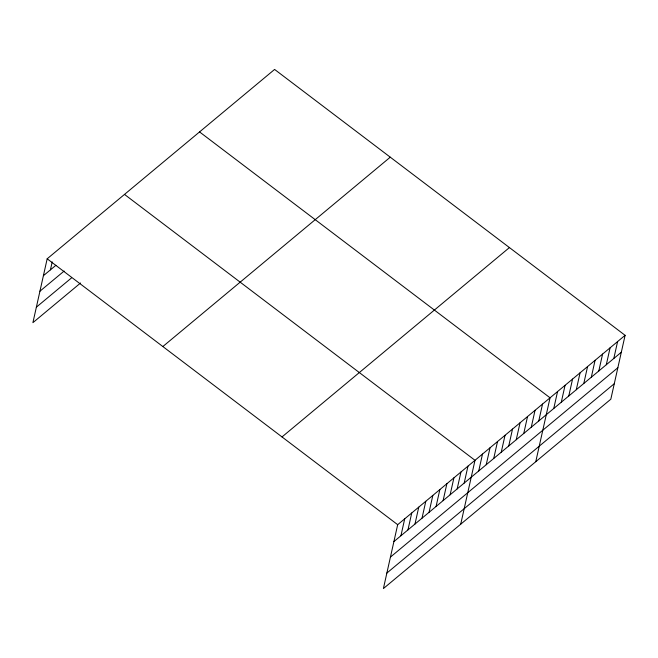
<?xml version="1.0" encoding="UTF-8"?>
<svg xmlns="http://www.w3.org/2000/svg" width="658" height="658" viewBox="0 0 658 658"><rect width="100%" height="100%" fill="white"/><g stroke="black" fill="none" stroke-linecap="round" stroke-linejoin="round"><path stroke-width="0.99" d="M625.1 335.325L397.679 524.681L383.4 588.565L610.821 399.209L625.1 335.325L274.6 69.435L47.179 258.791L32.9 322.675L80.547 283.006M50.427 269.854L52.204 261.892M400.928 535.744L404.711 518.833M407.96 529.887L411.735 512.977M414.984 524.039L418.768 507.129M422.017 518.183L425.8 501.273M429.049 512.327L432.824 495.416M436.073 506.479L439.857 489.568M443.105 500.623L446.881 483.712M450.13 494.775L453.913 477.856M457.162 488.919L460.945 472.008M464.194 483.062L467.97 466.152M460.723 524.179L475.002 460.304L124.502 194.414M478.728 470.964L482.503 454.053M486.229 464.712L490.013 447.802M493.739 458.47L497.514 441.551M501.24 452.219L505.023 435.308M508.749 445.968L512.524 429.057M516.25 439.717L520.034 422.806M523.76 433.474L527.535 416.555M531.261 427.223L535.044 410.312M538.762 420.972L542.546 404.061M535.768 461.694L550.047 397.81L199.555 131.921M553.773 408.478L557.556 391.559M561.282 402.227L565.058 385.317M568.783 395.976L572.567 379.066M576.293 389.725L580.068 372.815M583.794 383.482L587.578 366.564M591.303 377.231L595.079 360.321M598.805 370.98L602.588 354.07M606.306 364.729L610.089 347.819M613.815 358.487L617.599 341.568M43.395 275.71L55.897 265.306M39.932 291.206L64.147 271.047M36.363 307.179L71.508 277.915M162.847 346.536L390.268 157.18M282.011 436.937L509.432 247.581M393.895 541.6L621.317 352.236M390.433 557.096L617.854 367.732M386.863 573.069L614.284 383.704M47.179 258.791L397.679 524.681"/></g></svg>
